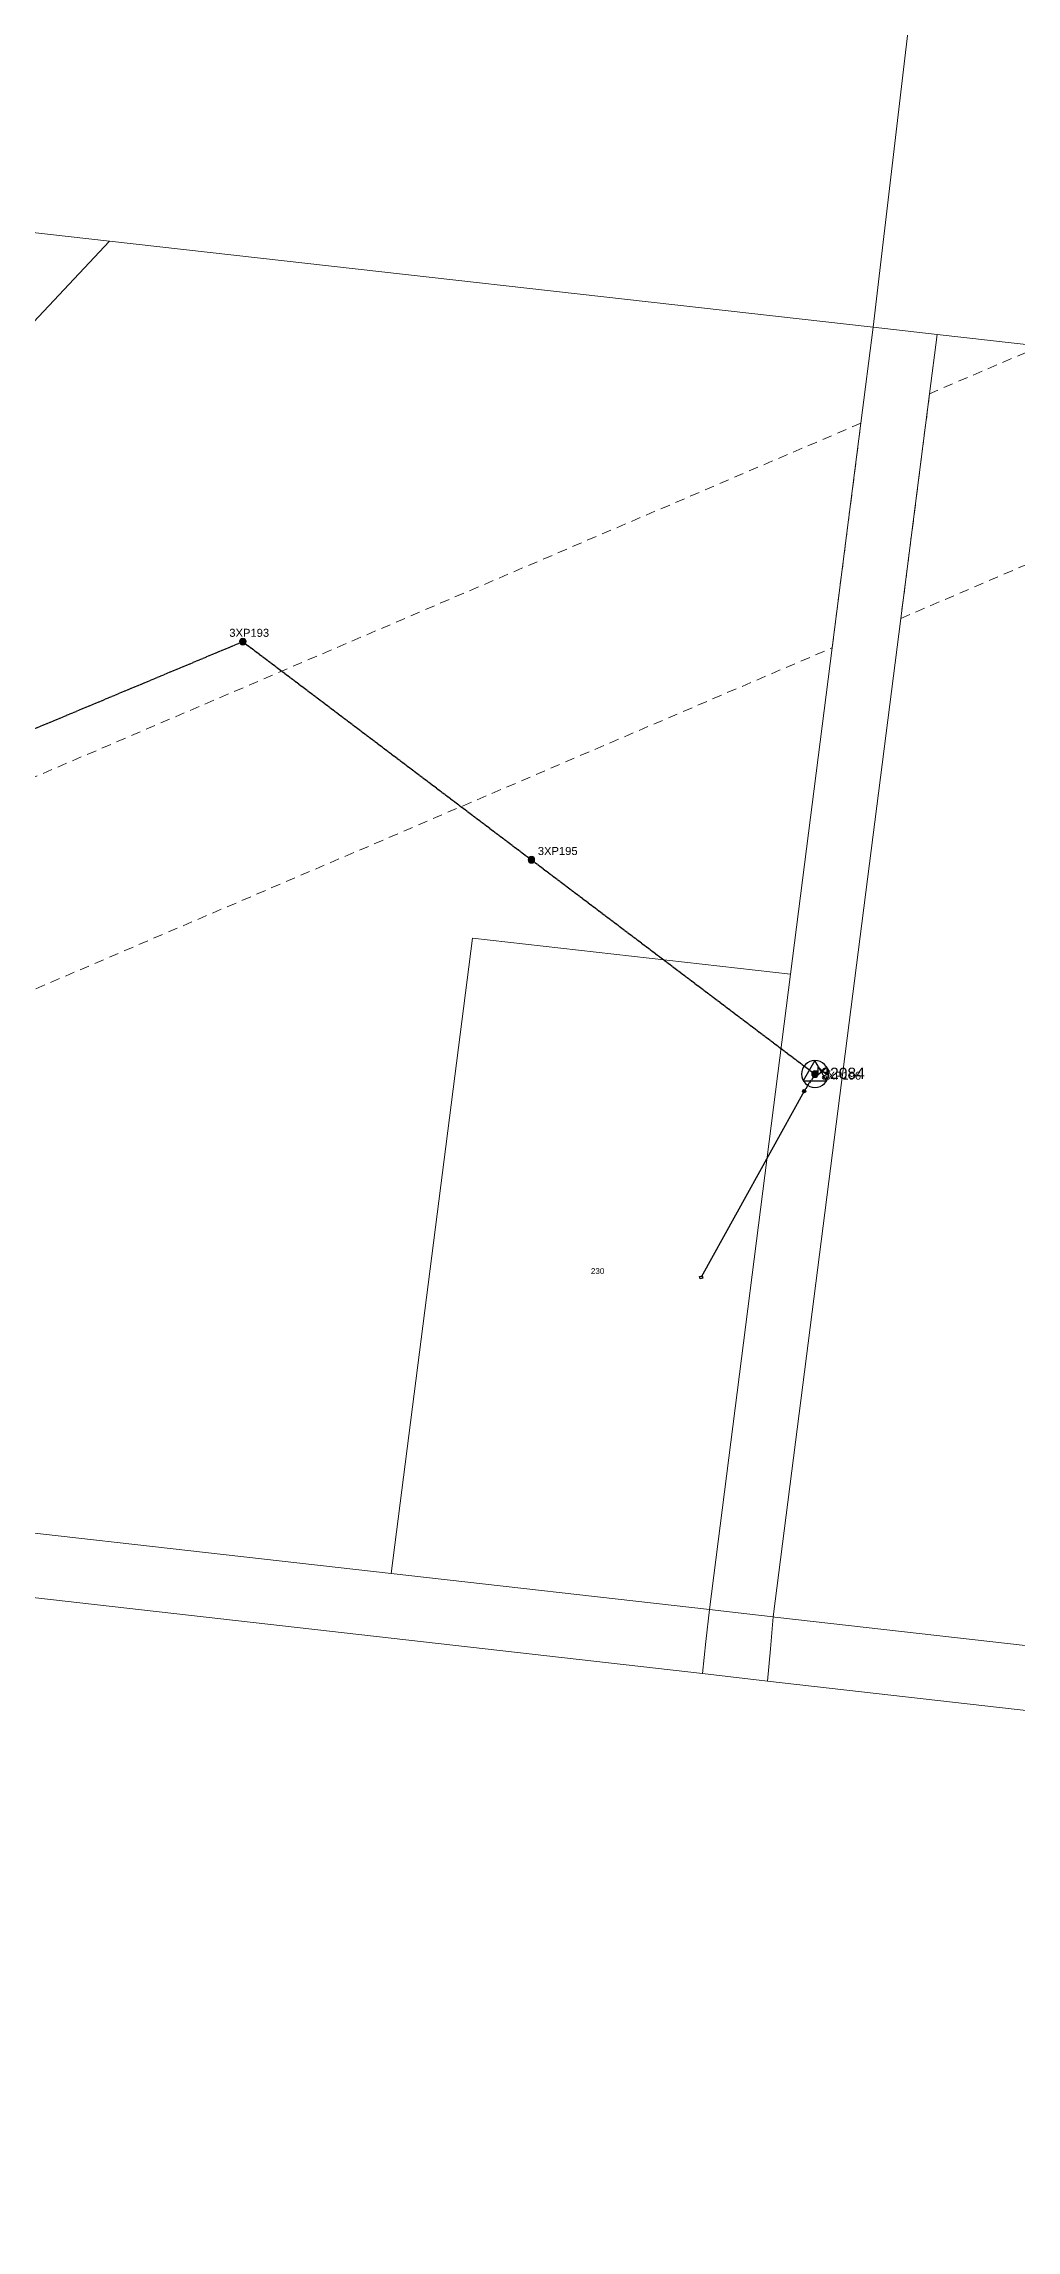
# Model space of a CAD drawing. Header units: metres. Extents: x 253555 to 263174, y 6188199 to 6193202.
# Drawn here: x 259205 to 259509, y 6189696 to 6190379 of the extents above; entities that cross this region are included whole.
import ezdxf
from ezdxf.enums import TextEntityAlignment as Align

# ---------------------------------------------------------------- set-up
doc = ezdxf.new("R2010")
doc.units = ezdxf.units.M
doc.linetypes.add('Cable Exist OH', pattern=[1, 1, 0])
doc.linetypes.add('Dash', pattern=[5, 3, -2])
doc.layers.get('0').update_dxf_attribs({"color": 6})
for name, color, linetype, lineweight in [('Cadastre Easements_SP_EXT', 9, 'Continuous', 5), ('Cadastre Land Parcels_SP_EXT', 9, 'Continuous', 5), ('Cadastre Roads_SP_EXT', 9, 'Continuous', 5)]:
    doc.layers.add(name, color=color, linetype=linetype, lineweight=lineweight)
for name, color, linetype in [('Equip_LV_EXT', 7, 'Continuous'), ('Mains_HV_EXT', 7, 'Continuous'), ('Mains_LV_EXT', 7, 'Continuous'), ('Services_SP_EXT', 7, 'Continuous'), ('Sub_SP_TR_HV_LV_EXT', 7, 'Continuous'), ('SupportsOH_SP_TR_HV_LV_SL_EXT', 7, 'Continuous')]:
    doc.layers.add(name, color=color, linetype=linetype)
doc.styles.add('POLE_LABEL', font='arial.ttf')
doc.styles.get("Standard").update_dxf_attribs({"font": 'arial.ttf'})

# ---------------------------------------------------------------- blocks, each defined once
blk = doc.blocks.new('SUB_POLE_EXT')
blk.add_wipeout([(0, 4.22), (0.42, 4.2), (0.83, 4.14), (1.21, 4.05), (1.62, 3.9), (1.99, 3.72), (2.35, 3.51), (2.68, 3.26), (2.99, 2.99), (3.28, 2.66), (3.52, 2.34), (3.76, 1.92), (3.9, 1.62), (4.04, 1.23), (4.18, 0.63), (4.22, 0), (4.18, -0.61), (4.06, -1.15), (3.9, -1.62), (3.58, -2.24), (3.22, -2.73), (2.97, -3.01), (2.68, -3.26), (2.36, -3.5), (2, -3.72), (1.64, -3.89), (1.25, -4.03), (0.82, -4.14), (0.42, -4.2), (0, -4.22), (-0.41, -4.2), (-0.8, -4.15), (-1.21, -4.05), (-1.62, -3.9), (-1.99, -3.73), (-2.35, -3.51), (-2.68, -3.26), (-2.96, -3.02), (-3.23, -2.72), (-3.51, -2.35), (-3.71, -2.01), (-3.91, -1.6), (-4.05, -1.21), (-4.16, -0.76), (-4.22, -0.14), (-4.21, 0.39), (-4.14, 0.83), (-4.03, 1.27), (-3.9, 1.63), (-3.71, 2.02), (-3.5, 2.37), (-3.28, 2.67), (-2.99, 2.99), (-2.68, 3.27), (-2.33, 3.52), (-1.98, 3.73), (-1.63, 3.9), (-1.2, 4.05), (-0.78, 4.15), (-0.4, 4.21)])
blk.add_line((2.16, 0.48), (2.16, 0.48, 0))
blk.add_lwpolyline([(-4.22, 0, 1), (4.22, 0, 1)], format="xyb", close=True)
blk.add_lwpolyline([(2.14, 0.52), (0, 4.22), (-3.66, -2.11), (3.66, -2.11)], close=True)
for tag, height, flags, p in [('STREET_CODE', 0.2, 9, (1.5, 0)), ('ASSET_NUM', 3.5, 8, (2, 2)), ('CONSTRUCTED_VOLTAGE', 0.2, 9, (1.5, -0.2)), ('OPERATING_VOLTAGE', 0.2, 9, (1.5, -0.6)), ('OPERATED_BY', 0.2, 9, (1.5, -0.8)), ('ORIENTATION', 0.2, 9, (1.5, -1.2)), ('OWNED_BY', 0.2, 9, (1.5, -1.4)), ('SECONDARY_VOLTAGE', 0.2, 9, (1.5, -1.6)), ('STATE', 0.2, 9, (1.5, -1.8)), ('SUBSTATION_TYPE', 0.2, 9, (1.5, -2)), ('STREETNAME', 0.2, 9, (1.5, -2.8)), ('SUBURB', 0.2, 9, (1.5, -3)), ('Z', 0.2, 1, (1.5, -3.4)), ('NO_PHASES', 0.2, 9, (1.5, -0.4)), ('MAINTAINED_BY', 0.2, 9, (1.5, -1)), ('USAGE', 0.2, 9, (1.5, -2.2)), ('LEGEND', 0.2, 9, (1.5, -2.4)), ('LOCATION', 0.2, 9, (1.5, -2.6)), ('NOTES', 0.2, 9, (1.5, -3.2))]:
    blk.add_attdef(tag, text='', height=height, dxfattribs=dict(flags=flags)).set_placement(p, align=Align.MIDDLE_LEFT)
blk = doc.blocks.new('LV_OH_LINKS_DISTFUSE_EXT')
for p, q in [((0, 0), (0.96, 0)), ((3.84, 0), (4.8, 0))]:
    blk.add_line(p, q)
blk.add_lwpolyline([(3.84, -1.2), (3.84, 1.2), (0.96, -1.2), (0.96, 1.2)], close=True)
at = {"flags": 9}
for tag, p in [('ACTUAL_STATUS', (0, 0)), ('CONSTRUCTED_VOLTAGE', (0, -0.2)), ('OPERATING_VOLTAGE', (0, -0.6)), ('ORIENTATION', (0, -0.8)), ('OWNED_BY', (0, -1)), ('STATE', (0, -1.2)), ('SWITCH_TYPE', (0, -1.4)), ('NO_PHASES', (0, -0.4)), ('USAGE', (0, -1.6)), ('NOTES', (0, -1.8))]:
    blk.add_attdef(tag, text='', height=0.2, dxfattribs=at).set_placement(p, align=Align.MIDDLE_LEFT)
at = {"flags": 1}
blk.add_attdef('Z', (0, 0), '', height=0.2, dxfattribs=at)
blk = doc.blocks.new('CCP_EXT')
blk.add_wipeout([(0, 0.57), (0.57, 0), (0, -0.57), (-0.57, 0)])
blk.add_lwpolyline([(-0.57, 0), (0, 0.57), (0.57, 0), (0, -0.57), (-0.57, 0)])
at = {"flags": 1}
blk.add_attdef('Z', (0, 0), '', height=0.2, dxfattribs=at)
at = {"flags": 9}
for tag, p in [('CCP_TYPE', (0, 0)), ('CONSTRUCTED_VOLTAGE', (0, -0.2)), ('OPERATING_VOLTAGE', (0, -0.6)), ('ORIENTATION', (0, -0.8)), ('OWNED_BY', (0, -1)), ('STATE', (0, -1.8)), ('NO_PHASES', (0, -0.4)), ('USAGE', (0, -1.2)), ('LEGEND', (0, -1.4)), ('LIFE_SUPPORT', (0, -1.6)), ('NOTES', (0, -2))]:
    blk.add_attdef(tag, text='', height=0.2, dxfattribs=at).set_placement(p, align=Align.MIDDLE_LEFT)
blk = doc.blocks.new('POLE_EXT')
blk.add_hatch(color=256).paths.add_polyline_path([(-1, 0, 1), (1, 0, 1)])
blk.add_lwpolyline([(-1, 0, 1), (1, 0, 1)], format="xyb", close=True)
for tag, height, flags, p in [('pNumber', 2.5, 8, (-17.84, 2.07)), ('OWNED_BY', 0.2, 9, (1.35, -0.4)), ('SPECIAL_USE', 0.2, 9, (1.35, -0.8)), ('STATE', 0.2, 9, (1.35, -1)), ('cLV', 0.2, 9, (1.35, -1.4)), ('hDepth', 0.2, 9, (1.35, -1.6)), ('hDia', 0.2, 9, (1.35, -1.8)), ('cHV', 0.2, 9, (1.35, -2)), ('cLinedev', 0.2, 9, (1.35, -3.4)), ('pExisting', 0.2, 9, (1.35, -3.8)), ('pFooting', 0.2, 9, (1.35, -4.4)), ('pNew', 0.2, 9, (1.35, -4.6)), ('pRelocate', 0.2, 9, (1.35, -5)), ('pRemove', 0.2, 9, (1.35, -5.2)), ('pReplace', 0.2, 9, (1.35, -5.4)), ('pStay', 0.2, 9, (1.35, -5.6)), ('pType', 0.2, 9, (1.35, -5.8)), ('cspan', 0.2, 9, (1.35, -6)), ('STREETNAME', 0.2, 9, (1.35, -6.2)), ('SUBURB', 0.2, 9, (1.35, -6.4)), ('PARENT', 0.2, 9, (1.35, -0.6)), ('USAGE', 0.2, 9, (1.35, -1.2)), ('LBRACKET', 0.2, 9, (1.35, -2.2)), ('LExisting', 0.2, 9, (1.35, -2.4)), ('LANTNUMBER', 0.2, 9, (1.35, -2.6)), ('LOther', 0.2, 9, (1.35, -2.8)), ('LRemove', 0.2, 9, (1.35, -3)), ('LEGEND', 0.2, 9, (1.35, -3.2)), ('LOCATION', 0.2, 9, (1.35, -3.6)), ('PFNUMBER', 0.2, 9, (1.35, -4)), ('NEWPFNUMBER', 0.2, 9, (1.35, -4.2)), ('NOTES', 0.2, 9, (1.35, -6.6)), ('MAINTAINED_BY', 0.2, 9, (1.36, -6.81)), ('OPERATED_BY', 0.2, 9, (1.36, -7.01))]:
    blk.add_attdef(tag, text='', height=height, dxfattribs=dict(flags=flags)).set_placement(p, align=Align.MIDDLE_LEFT)
at = {"style": 'POLE_LABEL'}
for tag, height, flags, p in [('STRUCTURE_PLANT_NUMBER', 0.2, 9, (1.35, 0.03)), ('ASSET_NUM', 2.5, 8, (2, 2)), ('STREET_CODE', 0.2, 9, (1.35, -0.2))]:
    blk.add_attdef(tag, text='', height=height, dxfattribs=dict(at, flags=flags)).set_placement(p, align=Align.MIDDLE_LEFT)
at = {"flags": 1}
blk.add_attdef('Z', (1.35, -7.33), '', height=0.2, dxfattribs=at)
blk = doc.blocks.new('CONNECTOR_NODE_EXT')
h = blk.add_hatch(color=256)
edge = h.paths.add_edge_path()
edge.add_arc((0, 0), 0.5, 0, 360)
blk.add_circle((0, 0), 0.5)
at = {"flags": 1}
blk.add_attdef('Z', (0, 0), '', height=0.2, dxfattribs=at)
at = {"flags": 9}
for tag, p in [('CONNECTOR_TYPE', (0, 0)), ('CONSTRUCTED_VOLTAGE', (0, -0.2)), ('OPERATING_VOLTAGE', (0, -0.6)), ('ORIENTATION', (0, -0.8)), ('SUBTYPE', (0, -1)), ('NO_PHASES', (0, -0.4)), ('USAGE', (0, -1.2)), ('NOTES', (0, -1.4))]:
    blk.add_attdef(tag, text='', height=0.2, dxfattribs=at).set_placement(p, align=Align.MIDDLE_LEFT)

msp = doc.modelspace()

# ---------------------------------------------------------------- linework, layer by layer
at = {"layer": 'Cadastre Easements_SP_EXT', "linetype": 'Dash'}
msp.add_lwpolyline([(259516.73, 6190284.45), (259481.95, 6190269.56), (259472.98, 6190199.39), (259639.46, 6190270.64)], dxfattribs=at)
at = {"layer": 'Cadastre Land Parcels_SP_EXT', "linetype": 'Continuous'}
for points in [[(259505.37, 6190638.81), (259038.8, 6190719.99), (258960.05, 6190687.54), (258900.66, 6190646.6), (258863.76, 6190568.83), (258864.08, 6190566.84), (259037.96, 6190542.7), (259175.51, 6190429.26), (259187.12, 6190321.56), (259200.78, 6190320.02), (259225.69, 6190317.23), (259464.32, 6190290.31), (259505.37, 6190638.81)], [(258830.72, 6190370.05), (258827.12, 6190370.52), (258811.97, 6190372.68), (258806.34, 6190373.46), (258803.85, 6190373.8), (258806.43, 6190369.99), (259011.14, 6190068.03), (259045.96, 6190016.65), (259108.61, 6189924.25), (259134.91, 6189921.27), (259064.8, 6190024.68), (259029.98, 6190076.06), (259017.07, 6190095.04), (259225.69, 6190317.23), (259200.78, 6190320.02), (259005.5, 6190112.06), (258830.72, 6190370.05)]]:
    msp.add_lwpolyline(points, close=True, dxfattribs=at)
msp.add_lwpolyline([(259746.1, 6189831.71), (259431.3, 6189867.43), (259410.95, 6189869.74), (259099.73, 6189905.04), (258955.6, 6189921.18), (258891.54, 6189929.29), (258860.01, 6189910.38), (258841.44, 6189899.24), (258818.97, 6189885.72), (258507.53, 6189698.33), (258506.91, 6189693.87), (258495.09, 6189695.56), (258463.76, 6189473.97), (258377.27, 6189460.18), (258168.79, 6189368.41), (258165.86, 6189343.02), (258163.53, 6189323.09), (258446.94, 6189285.6), (258561.27, 6189264.93), (258836.19, 6189221.15), (258927, 6189206.69), (259499.09, 6189125.81), (259546.18, 6189119.14)], dxfattribs=at)
at = {"layer": 'Cadastre Roads_SP_EXT', "linetype": 'Continuous'}
for points in [[(258889.91, 6189949.78), (258887.14, 6189950.15), (258878.44, 6189944.93), (258849.72, 6189927.65), (258854.6, 6189919.46), (258860.01, 6189910.38), (258891.54, 6189929.29), (258955.6, 6189921.18), (259099.73, 6189905.04), (259410.95, 6189869.74), (259412.04, 6189879.78), (259413.13, 6189889.74), (259313.73, 6189901.01), (259134.91, 6189921.27), (259108.61, 6189924.25), (259102.06, 6189924.97), (258957.94, 6189941.11), (258949.83, 6189942.14), (258889.91, 6189949.78)], [(259748.34, 6189851.75), (259433.62, 6189887.42), (259433.12, 6189887.48), (259432.21, 6189877.49), (259431.3, 6189867.43), (259746.1, 6189831.71), (259747.22, 6189841.69), (259748.34, 6189851.75)]]:
    msp.add_lwpolyline(points, close=True, dxfattribs=at)

# ---------------------------------------------------------------- block references
at = {"layer": 'Sub_SP_TR_HV_LV_EXT'}
ref = msp.add_blockref('SUB_POLE_EXT', (259446.12, 6190057.03), dxfattribs=at)
ref.add_attrib('ASSET_NUM', '32084', dxfattribs={"layer": '0', "height": 3.5}).set_placement((259448.12, 6190057.28), align=Align.MIDDLE_LEFT)
at = {"layer": 'SupportsOH_SP_TR_HV_LV_SL_EXT'}
ref = msp.add_blockref('POLE_EXT', (259267.34, 6190192.12), dxfattribs=at)
ref.add_attrib('ASSET_NUM', '3XP193', dxfattribs={"layer": '0', "height": 2.5, "style": 'POLE_LABEL'}).set_placement((259269.34, 6190192.87), align=Align.BOTTOM_CENTER)
ref = msp.add_blockref('POLE_EXT', (259357.53, 6190123.97), dxfattribs=at)
ref.add_attrib('ASSET_NUM', '3XP195', dxfattribs={"layer": '0', "height": 2.5, "style": 'POLE_LABEL'}).set_placement((259359.53, 6190124.72), align=Align.BOTTOM_LEFT)

# ---------------------------------------------------------------- texts
at = {"layer": 'Cadastre Land Parcels_SP_EXT'}
msp.add_text('230', height=1.8, dxfattribs=at).set_placement((259376.11, 6189994.61))

# ---------------------------------------------------------------- next in the draw order: linework, layer by layer
at = {"layer": 'Cadastre Land Parcels_SP_EXT', "linetype": 'Continuous'}
for points in [[(259451.52, 6190190.21), (259460.49, 6190260.38), (259464.32, 6190290.31), (259225.69, 6190317.23), (259017.07, 6190095.04), (259029.98, 6190076.06), (259064.8, 6190024.68), (259134.91, 6189921.27), (259313.73, 6189901.01), (259339.09, 6190099.48), (259438.49, 6190088.2), (259451.52, 6190190.21)], [(259858.51, 6190078.59), (259876.32, 6190244), (259639.46, 6190270.64), (259516.73, 6190284.45), (259484.32, 6190288.08), (259481.95, 6190269.56), (259472.98, 6190199.39), (259433.12, 6189887.48), (259433.62, 6189887.42), (259748.34, 6189851.75), (259773.25, 6189848.95), (259833.22, 6189842.73), (259858.51, 6190078.59)], [(259438.49, 6190088.2), (259339.09, 6190099.48), (259313.73, 6189901.01), (259413.13, 6189889.74), (259438.49, 6190088.2)]]:
    msp.add_lwpolyline(points, close=True, dxfattribs=at)
at = {"layer": 'Mains_LV_EXT', "linetype": 'Cable Exist OH'}
msp.add_lwpolyline([(259446.12, 6190057.03), (259442.75, 6190051.71)], dxfattribs=at)

# ---------------------------------------------------------------- next in the draw order: block references
at = {"layer": 'Equip_LV_EXT'}
for name, p in [('LV_OH_LINKS_DISTFUSE_EXT', (259446.12, 6190058.03)), ('CONNECTOR_NODE_EXT', (259442.75, 6190051.71))]:
    msp.add_blockref(name, p, dxfattribs=at)
at = {"layer": 'SupportsOH_SP_TR_HV_LV_SL_EXT'}
ref = msp.add_blockref('POLE_EXT', (259446.12, 6190057.03), dxfattribs=at)
ref.add_attrib('ASSET_NUM', '3XP196', dxfattribs={"layer": '0', "height": 2.5, "style": 'POLE_LABEL'}).set_placement((259448.12, 6190057.78), align=Align.TOP_LEFT)

# ---------------------------------------------------------------- next in the draw order: block references
at = {"layer": 'Services_SP_EXT', "rotation": 239.8688667408743}
msp.add_blockref('CCP_EXT', (259410.58, 6189993.55), dxfattribs=at)

# ---------------------------------------------------------------- next in the draw order: linework, layer by layer
at = {"layer": 'Cadastre Easements_SP_EXT', "linetype": 'Dash'}
msp.add_lwpolyline([(259045.96, 6190016.65), (259064.8, 6190024.68), (259451.52, 6190190.21), (259460.49, 6190260.38), (259029.98, 6190076.06), (259011.14, 6190068.03), (258838.98, 6189994.31), (258848.96, 6189932.29), (258878.44, 6189944.93), (258887.14, 6189950.15), (258889.91, 6189949.78), (259045.96, 6190016.65)], close=True, dxfattribs=at)
at = {"layer": 'Cadastre Roads_SP_EXT', "linetype": 'Continuous'}
msp.add_lwpolyline([(259484.32, 6190288.08), (259464.32, 6190290.31), (259460.49, 6190260.38), (259451.52, 6190190.21), (259438.49, 6190088.2), (259413.13, 6189889.74), (259424.85, 6189888.42), (259433.12, 6189887.48), (259472.98, 6190199.39), (259481.95, 6190269.56), (259484.32, 6190288.08)], close=True, dxfattribs=at)
at = {"layer": 'Mains_HV_EXT', "linetype": 'Cable Exist OH'}
msp.add_lwpolyline([(258822.06, 6189997.68), (259019.46, 6190088.5), (259267.34, 6190192.12), (259446.12, 6190057.03)], dxfattribs=at)
at = {"layer": 'Services_SP_EXT'}
msp.add_lwpolyline([(259442.75, 6190051.71), (259410.58, 6189993.55)], dxfattribs=at)

doc.saveas('drawing.dxf')
